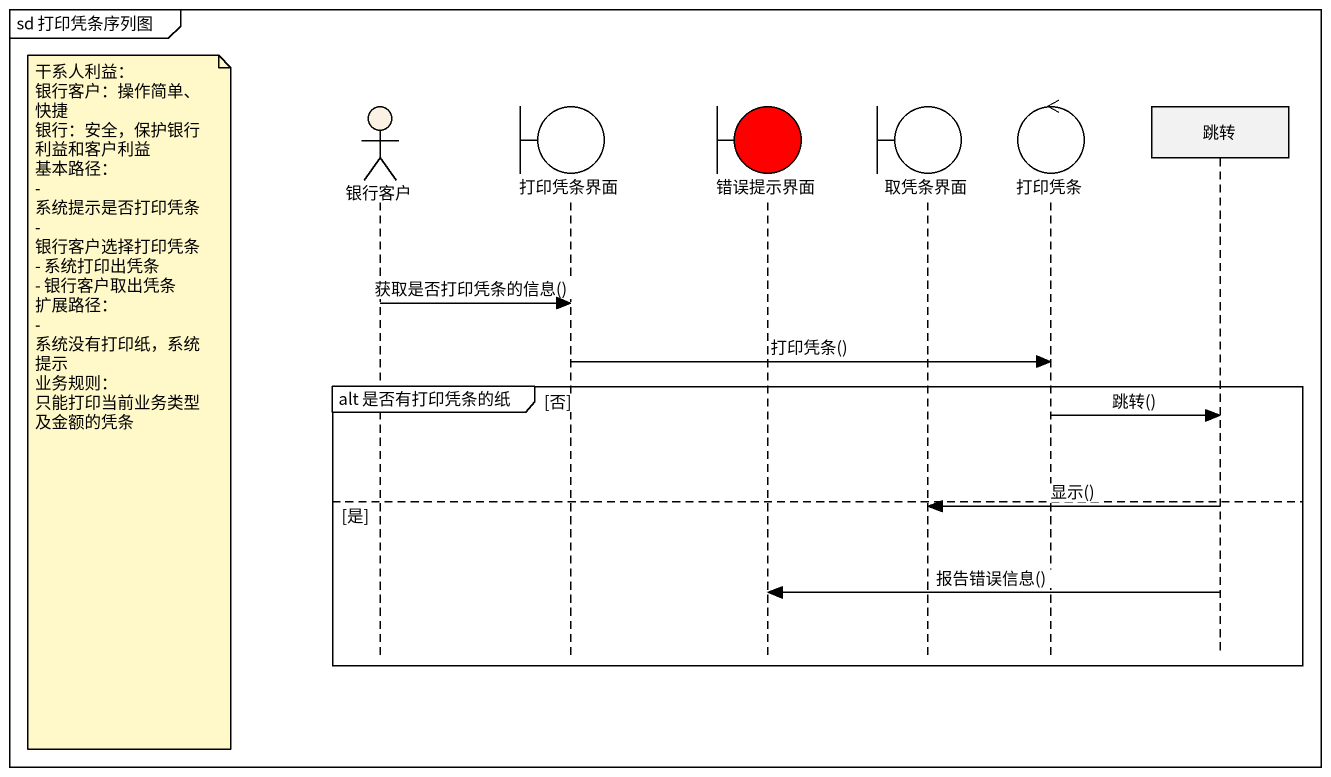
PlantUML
@startuml
mainframe sd 打印凭条序列图
hide footbox
actor 银行客户 #FCF2E3
boundary 打印凭条界面
boundary 错误提示界面 #FF0000
boundary 取凭条界面
control 打印凭条
participant 跳转

银行客户 -> 打印凭条界面 : 获取是否打印凭条的信息()
打印凭条界面 -> 打印凭条 : 打印凭条()
group alt 是否有打印凭条的纸 [否]
  note left of 银行客户
    干系人利益：
    银行客户：操作简单、快捷
    银行：安全，保护银行利益和客户利益
    基本路径：
    - 系统提示是否打印凭条
    - 银行客户选择打印凭条
    - 系统打印出凭条
    - 银行客户取出凭条
    扩展路径：
    - 系统没有打印纸，系统提示
    业务规则：
    只能打印当前业务类型及金额的凭条
  end note
  打印凭条 -> 跳转 : 跳转()
else 是
  跳转 -> 取凭条界面 : 显示()
  跳转 -> 错误提示界面 : 报告错误信息()
end
@enduml
